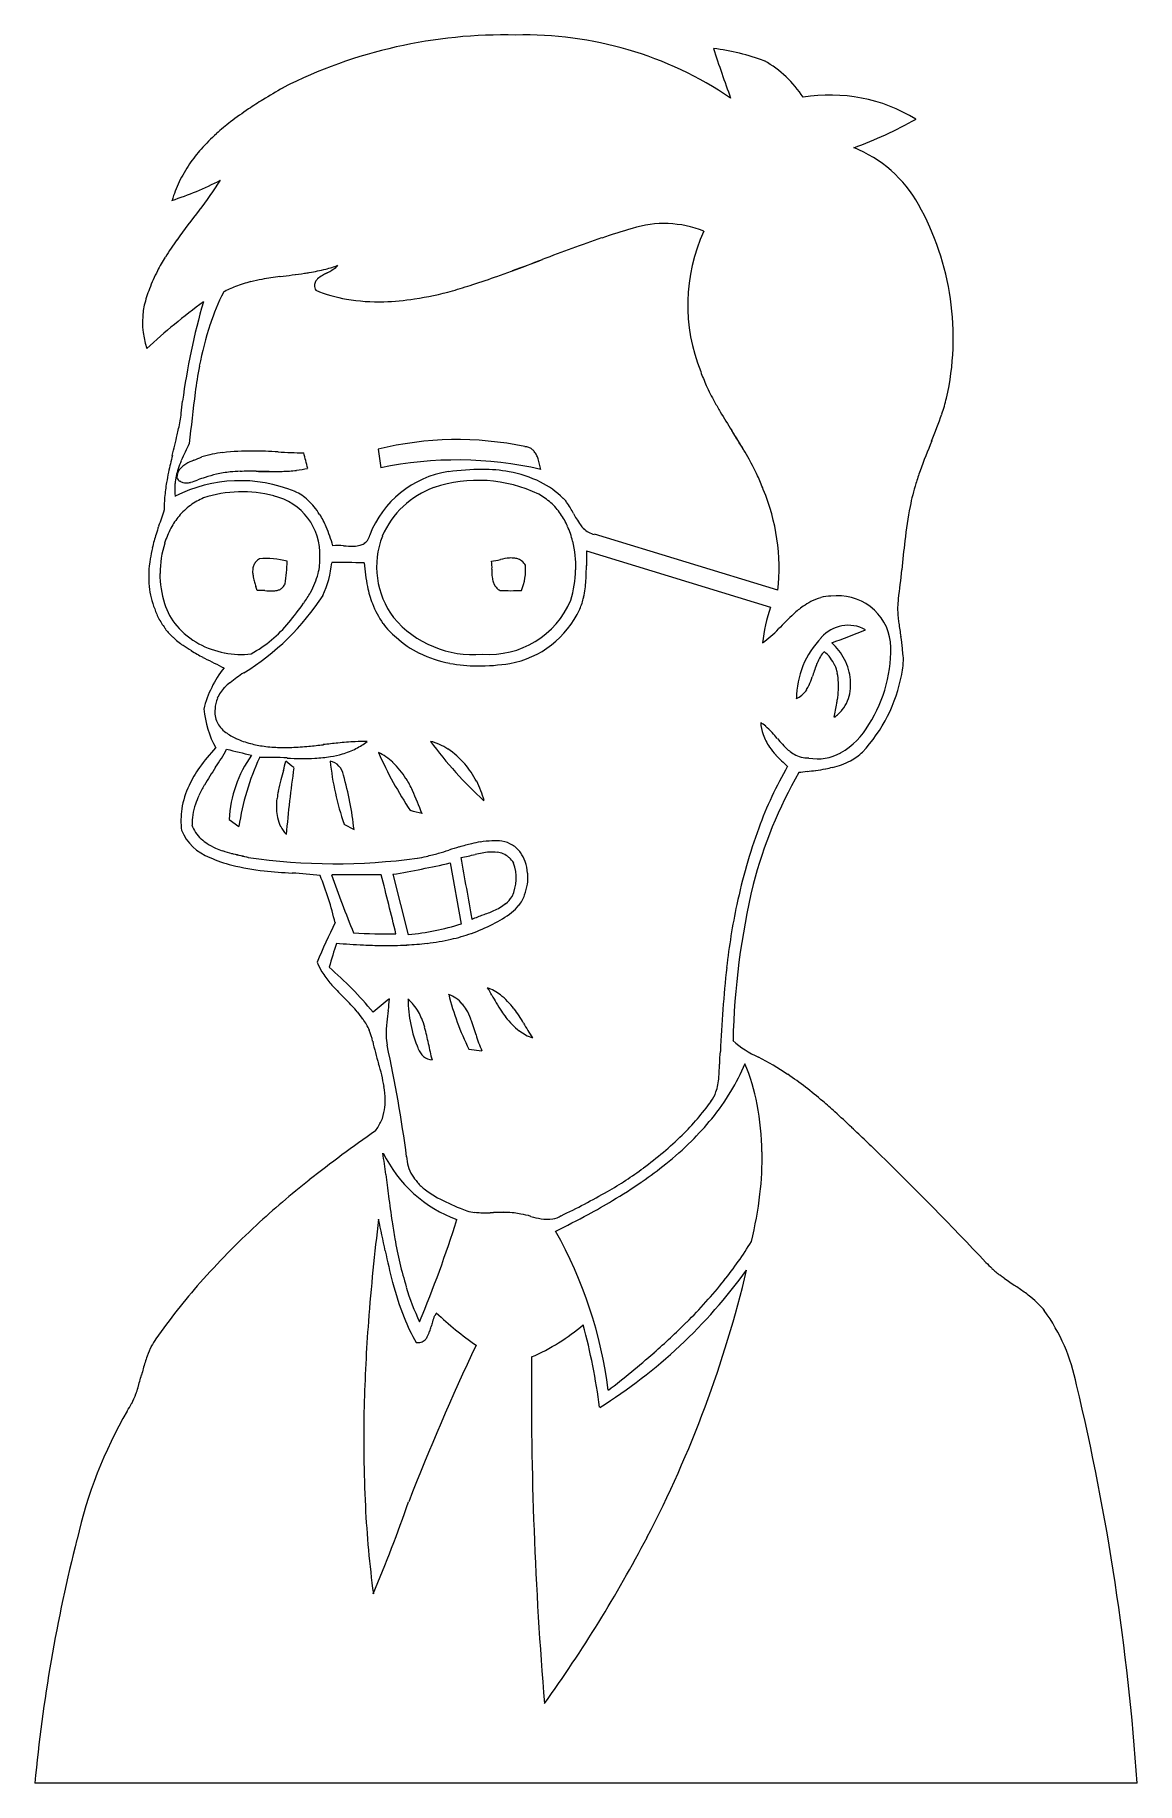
# Model space of a CAD drawing. Header units: millimetres. Extents: x 45 to 114, y -148 to -39.
import ezdxf

# ---------------------------------------------------------------- set-up
doc = ezdxf.new("R2010")
doc.units = ezdxf.units.MM
doc.layers.get('0').update_dxf_attribs({"color": 18, "lineweight": 0, "true_color": 0x000000})

msp = doc.modelspace()

# ---------------------------------------------------------------- linework, layer by layer
for p, q in [((91.94, -73.34), (80.42, -69.83)), ((79.93, -70.88), (91.48, -74.41)), ((57.51, -87.72), (58.12, -88.17)), ((64.71, -88.02), (65.35, -88.35)), ((71.38, -90.45), (72.07, -94.28)), ((68.75, -94.95), (67.79, -91.15)), ((72.55, -102.13), (73.37, -102.23)), ((114.47, -148.17), (45.32, -148.17))]:
    msp.add_line(p, q)
for centre, radius, start, end in [((74.74, -69.19), 30.68, 88.5971, 116.85), ((76.08, -61.47), 22.96, 55.8501, 91.4683), ((190.46, -5.63), 107.97, 198.2021, 199.9492), ((86.41, -52.45), 13.17, 69.0905, 83.5187), ((87.46, -46.44), 7.28, 33.5725, 59.9563), ((73.43, -64.98), 26.32, 121.6395, 123.9637), ((85.97, -85.34), 50.23, 119.9572, 121.6395), ((95.2, -52.7), 10.42, 58.792, 99.2483), ((70.78, -61.05), 21.58, 123.9637, 127.6577), ((87.15, -19.55), 27.73, 290.1419, 299.0339), ((65.14, -54.03), 12.57, 132.1201, 138.324), ((66.63, -55.67), 14.79, 127.6577, 132.1201), ((62.84, -51.98), 9.49, 138.324, 145.4642), ((93.72, -53.07), 8.06, 29.0885, 68.3571), ((62.05, -51.44), 8.53, 145.4642, 154.2411), ((47.9, -30.13), 19.7, 287.7874, 297.3673), ((61.24, -51.05), 7.63, 154.2411, 163.5223), ((38.73, -36.24), 21.49, 321.8516, 328.0156), ((85.75, -57.51), 17.19, 347.2801, 29.1152), ((98.1, -82.87), 54.01, 141.8516, 144.3033), ((84.79, -57.12), 6.78, 68.451, 107.1369), ((72.32, -64.34), 22.26, 144.3033, 147.702), ((128.67, -189.16), 145.96, 109.1124, 110.6675), ((93.15, -86.66), 37.47, 106.043, 109.1124), ((97.35, -55.44), 11.07, 155.3061, 202.1693), ((64.1, -59.15), 12.54, 147.702, 152.2312), ((-36.13, 247.74), 320.99, 290.309, 290.6675), ((-36.17, 247.82), 321.09, 290.3091, 290.6675), ((62.33, -58.22), 10.53, 152.2312, 158.8964), ((64.03, -79.19), 25.74, 97.4486, 99.988), ((27.77, 198.14), 253.95, 277.4494, 277.7997), ((27.93, 196.97), 252.77, 277.4486, 277.8003), ((60.89, -43.69), 9.86, 277.8003, 279.5811), ((60.4, -40.76), 12.83, 279.5811, 284.2844), ((64.53, -55.54), 2.27, 120.9201, 130.4309), ((66.29, -58.48), 5.69, 117.981, 120.9201), ((61.72, -45.94), 7.49, 284.2844, 290.4418), ((59.85, -46.35), 8.04, 297.981, 300.0607), ((62.47, -50.88), 2.81, 300.0607, 307.7923), ((63.69, -52.46), 0.814, 307.7923, 322.1772), ((53.06, 6.27), 63.58, 288.0763, 289.5719), ((48.94, 17.86), 75.88, 289.5719, 290.3091), ((60.23, -57.41), 8.28, 158.8964, 166.4145), ((70.07, -61.09), 14.44, 153.545, 162.1849), ((60.03, -59.81), 5.92, 111.0303, 119.288), ((60.86, -61.97), 8.23, 104.0284, 111.0303), ((61.33, -63.86), 10.17, 99.988, 104.0284), ((63.3, -54.21), 0.441, 147.864, 181.823), ((63.51, -54.2), 0.656, 181.823, 209.5326), ((63.5, -54.33), 0.678, 130.4309, 147.864), ((66.33, -46.44), 8.76, 247.2797, 260.4182), ((65.45, -31.8), 23.56, 279.0155, 284.9269), ((60.21, -15.63), 40.54, 286.2034, 288.0763), ((57.31, -56.52), 5.24, 168.2891, 198.5221), ((79.39, -87.34), 39.77, 126.2104, 132.8501), ((98.96, -67.58), 44.8, 164.0342, 172.1885), ((66.88, -43.16), 12.09, 260.4182, 271.5969), ((66.8, -40.29), 14.96, 271.5969, 279.0155), ((77.71, -63.54), 22.48, 162.1849, 169.1084), ((82.78, -64.52), 27.64, 169.1084, 172.5491), ((96.92, -56.16), 10.42, 199.4321, 204.6072), ((159.49, -74.55), 105, 172.5491, 174.3142), ((101.8, -53.92), 15.79, 204.6072, 208.8099), ((92.62, -58.98), 10.16, 341.0293, 346.8384), ((38.82, -59.97), 15.85, 348.235, 351.7529), ((44.95, -60.86), 9.65, 351.7529, 356.2611), ((104.78, -52.28), 19.19, 208.8099, 210.967), ((148.06, -26.31), 69.67, 210.967, 212.0992), ((72.46, -52.06), 31.47, 337.7292, 341.0293), ((-112.8, -24.3), 171.61, 346.3193, 346.7637), ((39.01, -60.01), 15.65, 346.7637, 348.235), ((12.13, -111.58), 90.8, 31.1974, 32.0992), ((12.18, -111.54), 90.73, 31.1969, 32.0992), ((76.45, -75.05), 24.06, 153.0452, 155.8648), ((58.88, -79.42), 14.81, 89.6364, 96.8272), ((58.79, -94.32), 29.71, 86.5386, 89.6364), ((63.08, -23.32), 41.42, 266.5386, 268.7609), ((71.81, -84.43), 20.54, 78.04, 103.9771), ((198.59, -45.59), 133.09, 188.1666, 188.6748), ((76.01, -65.22), 0.881, 70.3935, 86.4064), ((76.06, -65.08), 0.736, 52.8621, 70.3935), ((76.01, -65.14), 0.812, 38.1468, 52.8621), ((75.64, -65.44), 1.29, 26.4861, 38.1468), ((72.71, -74.89), 19.97, 29.2737, 31.1969), ((162.27, -88.83), 65.57, 157.7292, 159.4912), ((91.06, -73.92), 38.2, 166.3193, 167.9346), ((58.39, -67.07), 4.3, 161.892, 174.3891), ((55.09, -66.28), 0.866, 145.2987, 162.9756), ((59.31, -67.37), 5.27, 155.8648, 161.892), ((55.19, -66.36), 0.991, 131.4557, 145.2987), ((55.66, -66.88), 1.69, 120.8779, 131.4557), ((56.29, -67.94), 2.93, 110.0582, 120.8779), ((52.37, -57.21), 8.49, 290.0582, 293.782), ((58.05, -72.49), 7.84, 96.8272, 106.7172), ((61.01, -59.49), 6.37, 276.4845, 282.8413), ((-34.17, -89.16), 99.41, 13.648, 14.2304), ((71.82, -88.56), 23.39, 77.0639, 101.849), ((73.38, -81.38), 15.61, 89.9135, 97.7725), ((73.39, -75.46), 9.7, 79.9359, 89.9135), ((75.46, -65.52), 1.49, 16.5827, 26.4861), ((66.77, -68.11), 10.56, 12.8654, 16.5827), ((75.44, -73.36), 16.84, 25.309, 29.2737), ((64.98, -68.47), 11.56, 170.5877, 175.2661), ((67.55, -68.9), 14.16, 167.9346, 170.5877), ((57.21, -66.96), 3.12, 174.3891, 189.0838), ((58.21, -75.47), 9, 67.6097, 116.9651), ((55.21, -66.32), 0.987, 162.9756, 179.5205), ((54.92, -65.77), 0.887, 217.7857, 234.6298), ((54.77, -65.97), 0.635, 234.6298, 254.563), ((54.79, -65.92), 0.695, 254.563, 271.3059), ((54.78, -65.3), 1.31, 271.3059, 283.4559), ((54.44, -63.88), 2.77, 283.4559, 293.4212), ((56.57, -68.8), 2.59, 102.7453, 113.4212), ((57.84, -71.15), 5.21, 102.4822, 110.6631), ((58.28, -73.16), 7.27, 95.5567, 102.4822), ((58.45, -74.86), 8.98, 91.6007, 95.5567), ((58.85, -89.4), 23.52, 89.1572, 91.6007), ((61.45, 87.25), 153.14, 269.1572, 269.6428), ((61.44, 86.7), 152.6, 269.1565, 269.6436), ((60.56, -56.29), 9.6, 269.6428, 271.5821), ((60.53, -55.18), 10.71, 271.5821, 276.4845), ((72.26, -72.19), 6.37, 99.0191, 158.7387), ((73.12, -75.24), 8.79, 64.3271, 108.298), ((73.79, -73.16), 7.36, 63.7671, 79.9359), ((74.73, -71.25), 5.23, 44.5651, 63.7671), ((80.88, -70.79), 10.82, 20.363, 25.309), ((113.53, -70.65), 13.54, 162.7884, 169.0894), ((111.17, -69.72), 11.01, 159.4912, 163.791), ((61.51, -68.19), 8.08, 175.2661, 180.8615), ((57.41, -71.17), 3.92, 112.6257, 126.5429), ((58.32, -75.03), 7.86, 75.4091, 107.9008), ((59.48, -71.06), 3.72, 356.9437, 77.3009), ((60.39, -69.91), 3.03, 47.1701, 65.6914), ((59.52, -70.84), 4.3, 31.6548, 47.1701), ((72.3, -72.21), 5.66, 110.0911, 156.3713), ((74.96, -70.88), 4.07, 47.9436, 61.0275), ((74.87, -70.97), 4.2, 35.081, 47.953), ((77.27, -68.88), 1.77, 37.4849, 47.6993), ((75.77, -70.03), 3.65, 30.3886, 37.4849), ((79.25, -71.95), 12.76, 353.7447, 22.7125), ((131.47, -95.53), 82.65, 160.7693, 161.52), ((57.83, -71.59), 4.52, 140.0981, 151.74), ((57.53, -71.34), 4.13, 126.5429, 140.0981), ((58.29, -71.61), 5.76, 22.8727, 31.6548), ((74.57, -71.18), 4.56, 23.9144, 35.063), ((72.3, -72.07), 7.68, 27.5254, 30.3886), ((88.17, -63.8), 10.22, 207.5254, 209.6777), ((82.82, -66.85), 4.05, 209.6777, 216.2181), ((128.68, -73.57), 28.97, 169.0894, 173.3955), ((67.75, -74.32), 15.5, 163.1096, 166.4217), ((70.57, -75.18), 18.44, 161.52, 163.1096), ((58.68, -72.05), 5.48, 151.74, 162.3051), ((52.72, -73.95), 11.8, 16.7408, 22.8727), ((65.32, -69.64), 1.04, 326.3307, 346.2319), ((72.08, -71.87), 5.32, 158.76, 216.7915), ((73.61, -71.61), 5.61, 13.8661, 23.9144), ((80.97, -68.21), 1.76, 216.2181, 226.1544), ((80.73, -68.45), 1.42, 226.1544, 241.8129), ((80.7, -68.52), 1.35, 241.8129, 257.9177), ((61.85, -72.9), 9.42, 166.4217, 170.6698), ((59.45, -72.29), 6.28, 162.3051, 180.0089), ((59.81, -71.44), 3.39, 345.4727, 3.1381), ((64.37, -73.04), 2.51, 82.8845, 97.9849), ((65.19, -66.42), 4.16, 262.8845, 271.9798), ((65.27, -68.71), 1.87, 271.9798, 284.0732), ((65.53, -69.71), 0.837, 284.0732, 302.2142), ((65.59, -69.82), 0.711, 302.2142, 326.3307), ((72.63, -71.85), 6.63, 358.1659, 13.8661), ((105.84, -71.63), 25.92, 178.3445, 180.3913), ((181.45, -79.68), 82.09, 173.3955, 174.6749), ((59.37, -72.49), 6.91, 170.6698, 185.1631), ((59.3, -72.29), 6.14, 180.0179, 197.9211), ((60.41, -72.16), 1.43, 173.2989, 185.6909), ((60.96, -72.11), 1.98, 185.6909, 192.1451), ((59.82, -72.09), 0.835, 157.0487, 173.2989), ((59.74, -72.06), 0.747, 137.378, 157.0487), ((59.89, -72.2), 0.956, 120.0049, 137.378), ((59.88, -76.02), 4.67, 74.2431, 95.7672), ((51.1, -71.29), 10.05, 350.5323, 358.641), ((58.16, -71.02), 5.09, 331.072, 345.4727), ((58.12, -71.14), 5.84, 334.396, 355.3112), ((64.28, -266.69), 195.08, 89.5026, 90.0995), ((78.84, -70.54), 12.91, 184.8222, 191.5079), ((73.39, -66.88), 4.68, 276.9811, 284.0557), ((71.68, -71.94), 2.32, 357.7426, 10.2169), ((77.67, -72.17), 3.68, 177.7426, 185.5989), ((75.32, -74.59), 3.27, 93.9128, 104.0557), ((75.22, -73.09), 1.77, 83.1129, 93.9128), ((75.32, -72.28), 0.95, 68.3646, 83.1129), ((75.37, -72.15), 0.811, 48.7949, 68.3646), ((72.66, -72.04), 3.45, 337.5809, 4.4477), ((75.27, -72.26), 0.958, 30.8089, 48.7949), ((71.78, -71.83), 7.47, 343.3888, 358.1659), ((66.58, -71.89), 13.34, 356.4146, 0.3913), ((61.47, -68.5), 38.41, 351.9402, 354.6749), ((57.15, -72.69), 4.68, 185.1631, 202.7941), ((63.08, -71.65), 4.15, 192.1451, 196.6052), ((66.21, -70.72), 7.42, 196.6052, 198.714), ((48.83, -76.61), 10.93, 17.2815, 18.714), ((59.51, -75.2), 1.85, 82.7746, 97.6867), ((60.17, -70), 3.39, 262.7746, 270.9222), ((60.2, -71.83), 1.55, 270.9222, 281.4409), ((60.37, -72.63), 0.737, 281.4409, 296.7238), ((60.42, -72.74), 0.616, 296.7238, 317.8904), ((60.31, -72.64), 0.765, 317.8904, 336.8709), ((73.15, -71.69), 7.11, 191.5079, 200.5234), ((75.77, -72.36), 1.76, 185.5989, 195.1457), ((74.94, -72.59), 0.901, 195.1457, 208.52), ((74.81, -72.65), 0.756, 208.52, 227.0701), ((74.87, -72.59), 0.846, 227.0701, 244.6041), ((75.22, -57.93), 15.44, 267.3612, 272.3373), ((72.89, -72.29), 7.02, 347.7502, 356.4146), ((56.45, -73.39), 3.78, 197.0601, 208.0667), ((57.16, -73.07), 3.87, 196.691, 220.4689), ((50.31, -65.23), 15.57, 301.4004, 327.2012), ((43.05, -60.34), 23.6, 320.4671, 324.1513), ((56.76, -70.24), 6.69, 324.1513, 331.072), ((71.63, -72.26), 5.48, 200.5234, 215.2855), ((73.82, -71.82), 5.55, 265.5344, 337.2983), ((74.03, -72.02), 6.02, 280.3919, 335.3708), ((75.95, -72.95), 3.89, 336.103, 347.7502), ((100.88, -77.66), 9.95, 160.9362, 174.1593), ((97.57, -79.88), 6.86, 126.2243, 132.6435), ((95.67, -77.28), 3.63, 117.3987, 126.2243), ((95.4, -76.77), 3.06, 104.703, 117.3987), ((95.34, -76.53), 2.82, 91.4715, 104.703), ((95.73, -76.99), 3.3, 6.9985, 98.0946), ((105.63, -74.49), 6.18, 179.2892, 185.4506), ((103.35, -74.46), 3.9, 171.5315, 179.2892), ((56.66, -73.28), 4.01, 208.0667, 218.747), ((57.89, -72.45), 4.82, 220.4689, 241.7222), ((54.98, -70.21), 8.12, 298.7758, 320.6166), ((70.45, -73.1), 4.03, 215.2855, 232.5061), ((72.83, -70.81), 6.57, 220.284, 274.817), ((104.57, -87.48), 17.19, 132.6435, 137.0696), ((96.35, -77.77), 2.23, 60.948, 139.2257), ((106.44, -74.41), 6.99, 185.4506, 188.2088), ((144.17, -68.97), 45.11, 188.2088, 189.2948), ((57.03, -72.98), 4.5, 218.747, 227.2955), ((58.36, -71.55), 6.45, 227.2955, 234.4317), ((58.27, -71.74), 5.63, 241.7405, 259.0868), ((71.95, -72.12), 5.75, 226.5392, 244.1105), ((87.34, -71.45), 6.34, 305.0594, 317.0696), ((98.65, -80.18), 5.55, 135.89, 179.7104), ((77.74, -28.16), 51.57, 289.9273, 292.4541), ((92.96, -79.28), 3.54, 26.7625, 48.3378), ((90.25, -77.05), 8.77, 327.5403, 3.0303), ((80.43, -79.4), 19.48, 7.0593, 9.2948), ((59.27, -70.27), 8.01, 234.4317, 238.9119), ((62.7, -64.57), 14.67, 238.9119, 242.2226), ((58.31, -72.91), 5.25, 242.2226, 243.3908), ((439.83, 688.66), 857.04, 243.3908, 243.48222), ((58.26, -71.82), 5.55, 259.0782, 276.5611), ((72.74, -70.5), 7.55, 244.1062, 259.4255), ((97.46, -79.19), 3.31, 149.3477, 158.0918), ((96.15, -78.41), 1.79, 137.4366, 149.3477), ((93.26, -79.16), 2.52, 38.3458, 51.3026), ((93.49, -78.98), 2.22, 24.5577, 38.3458), ((92.9, -79.31), 3.61, 5.3928, 26.7625), ((93.53, -77.78), 6.27, 3.1195, 7.0593), ((94.72, -77.71), 5.09, 355.8212, 3.1195), ((62.56, -82.48), 6.86, 141.6001, 165.7732), ((68.91, -93.62), 18.39, 124.7873, 128.1086), ((73.09, -68.63), 9.46, 259.4327, 269.8434), ((73.1, -64.41), 13.68, 269.8434, 278.4986), ((88.55, -76.91), 5.85, 335.9765, 341.3338), ((229.01, -124.37), 142.41, 161.0123, 161.3308), ((226.92, -123.65), 140.2, 161.0108, 161.3338), ((95.98, -78.59), 1.72, 158.0918, 161.0108), ((93.35, -79.04), 2.38, 12.4506, 24.5577), ((92.34, -79.27), 3.4, 2.339, 12.4506), ((90.16, -76.85), 9.71, 316.7985, 349.476), ((96.23, -77.82), 3.57, 347.1077, 355.8212), ((58.99, -81.14), 2.45, 136.0811, 155.4595), ((59.53, -81.66), 3.2, 128.1086, 136.0811), ((92.54, -78.88), 1.38, 293.648, 311.0838), ((92.37, -78.69), 1.64, 311.0838, 327.0933), ((91.95, -78.42), 2.13, 327.0933, 335.9765), ((87.66, -79.05), 8.1, 351.6742, 356.1803), ((91.41, -79.3), 4.34, 356.1803, 2.339), ((94.04, -79.34), 2.46, 337.4418, 352.1703), ((93.45, -79.26), 3.05, 352.1703, 5.3928), ((62.61, -80.09), 6.73, 185.9923, 207.8759), ((58.16, -80.98), 1.55, 172.7581, 188.9658), ((58.27, -80.81), 1.65, 155.4595, 179.07), ((-27.56, -58.61), 125.11, 349.5443, 349.9529), ((-27.76, -58.57), 125.32, 349.5443, 349.9521), ((94.08, -79.31), 2.44, 305.0004, 320.9541), ((88.72, -79.21), 7.02, 349.9521, 351.6742), ((94.2, -79.41), 2.29, 320.9385, 337.411), ((58, -81.01), 1.39, 188.9658, 206.0833), ((58.14, -80.94), 1.55, 206.0833, 220.43), ((58.68, -80.48), 2.26, 220.43, 232.2961), ((89.67, -83.59), 2.28, 48.7933, 58.6237), ((93.38, -81.54), 2.52, 182.2424, 199.7662), ((87.92, -85.58), 4.93, 42.1097, 48.7933), ((93.62, -79.5), 4.62, 299.2227, 330.7512), ((64.42, -90.66), 10.74, 136.273, 144.7615), ((45.71, -76.94), 13.27, 325.5717, 331.2867), ((59.2, -79.81), 3.1, 232.2961, 245.9717), ((84.14, 24.96), 111.54, 256.1022, 256.9259), ((60.13, -77.72), 5.39, 245.9717, 256.3337), ((60.62, -76.26), 6.93, 255.24, 262.3191), ((60.91, -74.12), 9.09, 262.3191, 268.4987), ((60.96, -72.27), 10.94, 268.4987, 272.5225), ((60.51, -62.1), 21.12, 272.5225, 275.4183), ((58.48, -40.7), 42.62, 275.4183, 276.6525), ((69.91, -138.71), 56.06, 95.7143, 96.6525), ((66.69, -106.54), 23.73, 93.0988, 95.7143), ((63.26, -78.91), 4.89, 286.0971, 296.7899), ((66.03, -94.28), 11.45, 89.3328, 93.0988), ((63.63, -79.64), 4.07, 296.7899, 308.5142), ((90.49, -67.83), 25.28, 216.3711, 227.7532), ((69.24, -86.34), 3.63, 56.716, 75.7374), ((68.48, -87.49), 5.01, 40.5387, 56.716), ((94.16, -81.26), 3.35, 199.7662, 214.9574), ((95.02, -80.66), 4.4, 214.9574, 223.3381), ((83.12, -89.92), 11.4, 39.6788, 42.1097), ((99.81, -76.08), 10.27, 219.6788, 222.3776), ((95.6, -79.92), 4.58, 222.3776, 229.5826), ((64.89, -88.02), 7.38, 144.1424, 177.6671), ((73.67, -90.43), 15.71, 155.2481, 171.74), ((60.03, -104.86), 21.03, 86.9599, 91.7193), ((45.58, -80.28), 15.94, 344.0997, 346.2579), ((30.1, -122.6), 49.43, 50.4754, 51.2137), ((62.05, -66.83), 17.07, 266.9599, 272.824), ((62.41, -74.17), 9.72, 272.824, 278.6211), ((82.48, -82.02), 18.75, 186.2424, 198.664), ((63.6, -85.13), 1.1, 10.0605, 77.3622), ((62.99, -77.99), 5.85, 278.6211, 286.0971), ((89.04, -73.69), 24.25, 203.9249, 213.7986), ((65.46, -86.57), 3.36, 46.5887, 65.0561), ((64.26, -87.84), 5.1, 31.6313, 46.5887), ((67.88, -88.01), 5.8, 27.5212, 40.5387), ((114.5, -97), 25.32, 150.1228, 159.8226), ((99.8, -76.15), 10.98, 223.3381, 228.6412), ((94.01, -81.79), 2.12, 229.5826, 240.1688), ((93.83, -82.09), 1.77, 240.1688, 255.747), ((93.84, -82.07), 1.79, 255.747, 271.2424), ((94.41, -80.91), 3.01, 259.8753, 299.2227), ((94.18, -79.52), 5.08, 283.4192, 296.9992), ((95.1, -81.31), 3.06, 296.9992, 314.5185), ((61.54, -88.63), 7.22, 144.7615, 155.1169), ((70.55, -93.97), 16.84, 145.5717, 150.0751), ((73.56, -88.62), 13.25, 165.176, 168.2857), ((91.65, -93.41), 31.96, 164.0997, 165.176), ((152.66, -97.04), 91.96, 172.1464, 174.7704), ((44.35, -90.66), 21.12, 6.2826, 15.7213), ((62.85, -88.71), 6.77, 24.5149, 31.6313), ((68, -87.95), 5.68, 14.3575, 27.5212), ((117.87, -98.92), 28.39, 150.1293, 165.4758), ((96.7, -108.91), 24.37, 96.8931, 98.1506), ((89.36, -48.19), 36.79, 276.8931, 277.7262), ((92.21, -69.17), 15.62, 277.7262, 280.0495), ((93.64, -77.23), 7.42, 280.0495, 283.4192), ((60.25, -88.03), 5.8, 155.1169, 170.3015), ((60.31, -88.43), 5.19, 154.9811, 161.3416), ((63.51, -89.92), 8.73, 150.0751, 154.9811), ((64.99, -86.96), 4.52, 172.9291, 181.469), ((66.41, -87.14), 5.94, 168.2857, 172.9291), ((47.35, -95.78), 23.8, 20.7223, 24.5149), ((59.01, -87.82), 4.53, 170.3015, 187.488), ((58.81, -88.04), 3.63, 170.3886, 180.3331), ((59.55, -88.17), 4.39, 161.3416, 170.3886), ((63.24, -87.01), 2.77, 181.469, 192.3894), ((62.84, -87.09), 2.36, 192.3894, 207.0508), ((56.59, -138.66), 52.94, 75.764, 76.5623), ((57.32, -87.25), 3.03, 202.3373, 250.2191), ((57.16, -87.37), 2.11, 199.1516, 213.4527), ((57.26, -87.31), 2.23, 213.4527, 227.3696), ((62.78, -87.12), 2.29, 207.0508, 221.935), ((123.01, -100.12), 34.38, 159.8226, 168.1439), ((57.51, -87.04), 2.59, 227.3696, 237.9069), ((58.26, -85.84), 4.01, 237.9069, 246.3725), ((58.71, -84.81), 5.14, 246.3725, 251.4327), ((60.09, -80.72), 9.45, 251.4327, 255.1631), ((58.76, -85.71), 4.28, 255.1631, 256.5498), ((144.37, 272.24), 372.32, 256.5503, 256.6987), ((144.11, 271.16), 371.22, 256.5498, 256.6987), ((66.81, -76.52), 13.86, 282.7546, 286.0369), ((62.83, -62.67), 28.27, 286.0369, 287.4187), ((82.07, -124), 36.01, 106.3337, 107.4187), ((76.28, -104.23), 15.4, 103.3412, 106.3337), ((74.44, -96.49), 7.45, 99.0384, 103.3412), ((74.18, -94.57), 4.81, 94.2489, 104.9253), ((74.23, -95.18), 6.12, 92.2055, 99.0384), ((74.02, -92.43), 2.66, 83.1788, 94.2489), ((74.17, -93.67), 4.61, 84.3327, 92.2055), ((74.16, -91.22), 1.45, 68.1287, 83.1788), ((74.28, -90.95), 1.9, 58.3405, 79.5193), ((74.24, -91.02), 1.23, 48.2728, 68.1287), ((74.33, -90.88), 1.82, 36.6736, 58.3405), ((74.08, -91.07), 2.12, 19.3051, 36.6736), ((59.53, -83.03), 7.78, 245.4086, 256.2171), ((61.33, -75.69), 15.34, 256.2171, 263.9064), ((64.17, -52.63), 37.87, 261.7032, 277.8013), ((63.45, -55.81), 35.33, 263.9064, 266.7666), ((56.82, -26.19), 65.89, 279.5773, 282.7611), ((68.3, -83.09), 7.13, 278.1775, 282.7546), ((70.6, -81.15), 9.07, 279.2764, 284.9253), ((-266.55, -151.36), 344.11, 9.5961, 10.2539), ((74.09, -91.2), 1.47, 30.0885, 48.2728), ((72.8, -91.39), 2.72, 334.764, 20.0133), ((73.37, -91.31), 2.87, 4.3865, 19.3051), ((59.81, -120.32), 29.28, 83.3155, 86.7666), ((45.69, -98.43), 18.94, 12.9134, 22.3079), ((65.15, -394.05), 302.86, 89.6415, 90.2281), ((138.74, -65.05), 79.24, 199.266, 202.0773), ((-193.8, -158.13), 269.3, 13.5795, 14.3901), ((73.13, -91.34), 3.12, 339.0633, 351.7838), ((73.07, -91.34), 3.18, 351.7838, 4.3865), ((135.96, -102.67), 46.85, 166.5828, 178.6849), ((72.7, -90.24), 3.5, 293.8524, 307.9362), ((73.76, -91.61), 1.77, 307.9362, 327.7857), ((74, -91.87), 2.09, 305.9782, 323.6935), ((73.45, -91.47), 2.78, 323.6813, 339.0421), ((130.47, -101.69), 42.01, 168.1439, 173.5894), ((94.45, -109.41), 33.9, 153.332, 157.9278), ((67.05, -77.89), 17.14, 275.6891, 287.0244), ((69.32, -85.15), 10.29, 289.2133, 297.3773), ((75.37, -99.32), 5.93, 109.1399, 116.2814), ((70.48, -85.23), 8.98, 289.1399, 293.8524), ((69.83, -86.14), 9.18, 297.3773, 306.0236), ((67.63, -53.46), 41.44, 266.7944, 270.4596), ((68.14, -80.45), 15.15, 276.7908, 282.5653), ((68.94, -84.08), 11.43, 282.5653, 289.2133), ((127.71, -115.52), 66.56, 162.4931, 163.8352), ((69.36, -22.22), 73.45, 265.9915, 267.3241), ((67.47, -62.66), 32.97, 267.3241, 269.3131), ((67.4, -68.88), 26.75, 269.3131, 272.6758), ((67.81, -77.75), 17.86, 272.6758, 276.7908), ((66.32, -95.44), 3.51, 200.6019, 211.5964), ((68.21, -94.27), 5.73, 211.5964, 220.1992), ((49.62, -113.57), 21.8, 39.1108, 49.5156), ((161.96, -105.23), 73.69, 173.5894, 177.7002), ((68.41, -94.1), 6, 220.1992, 223.6939), ((108.38, -55.91), 61.28, 223.6939, 224.7873), ((46.93, -114.01), 31.07, 29.4187, 30.4138), ((72.84, -100.86), 2.72, 51.6409, 71.1343), ((54.25, -109.64), 14.99, 41.0979, 44.7873), ((91.47, -129.09), 38.45, 128.4538, 130.4071), ((89.54, -102.87), 22.28, 171.8399, 173.7164), ((59.87, -98.62), 7.7, 351.8399, 357.2737), ((76.63, -98.97), 7.9, 180.1993, 203.3216), ((67.12, -100.98), 2.55, 39.6501, 50.9264), ((66.8, -101.24), 2.96, 29.1864, 39.6501), ((88.11, -94.43), 17.36, 194.2049, 206.2994), ((70.65, -100.48), 1.89, 54.8901, 70.6785), ((70.56, -100.61), 2.05, 39.7225, 54.8901), ((70.21, -100.9), 2.51, 29.4525, 39.7225), ((68.3, -101.98), 4.71, 21.9603, 29.4525), ((96.5, -86.06), 25.84, 209.4187, 210.6149), ((85.66, -92.47), 13.25, 210.6149, 213.3399), ((71.56, -102.47), 4.78, 36.9738, 51.6409), ((80.22, -96.05), 6.73, 213.3399, 217.1629), ((68.14, -105.05), 9.07, 30.1737, 36.9738), ((61.61, -103.23), 5.23, 34.8488, 41.0979), ((62.46, -102.64), 4.2, 23.6892, 34.8488), ((74.15, -101.18), 6.8, 173.7164, 181.0599), ((66.34, -101.5), 3.49, 21.7035, 29.1864), ((64.2, -102.35), 5.8, 15.8992, 21.7035), ((59.57, -103.67), 10.61, 10.2665, 15.8992), ((63.84, -103.78), 9.51, 15.5436, 21.9603), ((78.49, -97.37), 4.56, 217.1629, 232.4673), ((98.72, -87.27), 26.31, 210.1737, 212.516), ((63.33, -102.25), 3.24, 10.9807, 23.6892), ((82.69, -98.14), 16.55, 192.1947, 197.2626), ((70.45, -101.24), 3.09, 181.0599, 191.9519), ((-15.66, -120.05), 85.04, 7.5506, 12.3299), ((80.67, -99.85), 10.84, 190.2665, 195.7808), ((79.26, -99.49), 6.5, 195.5436, 204.9439), ((77.36, -98.84), 2.7, 232.4673, 252.3792), ((93.08, -97.23), 5.89, 227.7559, 246.3918), ((56.86, -106.16), 10.5, 9.2678, 17.2626), ((70.32, -101.81), 0.989, 197.1301, 265.7202), ((94.22, -103.07), 5.95, 172.3039, 180.1129), ((77.43, -97.83), 13.49, 328.9211, 337.2848), ((77.44, -108.15), 13.44, 10.9674, 22.3339), ((84.07, -116.1), 15.01, 55.6129, 63.7369), ((84.39, -103.6), 3.86, 341.6477, 355.6968), ((77.76, -103.1), 10.51, 355.6968, 0.1129), ((78.15, -124.75), 25.5, 49.3811, 55.6129), ((61.26, -105.45), 6.04, 1.409, 9.2678), ((86.22, -104.21), 1.93, 321.732, 341.6477), ((76.05, -97), 15.1, 321.0169, 328.9211), ((64.29, -105.47), 3, 336.9508, 351.1655), ((63.74, -105.39), 3.56, 351.1655, 1.409), ((74.33, -95.73), 16.54, 314.5502, 324.1987), ((73.82, -108.85), 17.12, 0.9005, 10.9674), ((71.8, -132.16), 35.26, 47.7235, 49.3811), ((48.84, -157.41), 69.39, 46.542, 47.7235), ((112.39, -173.4), 80.39, 124.6448, 128.3304), ((64.46, -105.54), 2.81, 322.2779, 336.9508), ((74.84, -96.02), 16.65, 314.4847, 321.0169), ((-4.84, -214.06), 147.43, 46.0657, 46.542), ((70.67, -92.02), 21.75, 306.1386, 314.5502), ((71.48, -92.6), 21.45, 308.7307, 314.4847), ((200.45, -0.98), 148.45, 226.0657, 226.5387), ((74.7, -104.95), 8.39, 206.1473, 249.7674), ((-27.48, -121.54), 95.51, 6.9421, 7.7576), ((71.07, -108.78), 2.43, 182.0495, 196.5854), ((71.09, -108.78), 2.45, 196.5854, 211.0462), ((68.26, -88.71), 25.85, 300.172, 306.1386), ((69.36, -89.95), 24.84, 304.4504, 308.7307), ((71.11, -108.89), 19.84, 353.2245, 0.9005), ((-60.48, -271.15), 227.16, 43.2457, 45.64), ((97.98, -155.18), 57.16, 128.3304, 132.7016), ((331.77, -77.8), 266.38, 186.942, 187.2344), ((331.93, -77.78), 266.55, 186.9421, 187.2343), ((71.38, -108.6), 2.79, 211.0462, 222.4972), ((72.36, -107.71), 4.12, 222.4972, 231.9229), ((63.71, -81.73), 34.82, 300.835, 304.4504), ((150.83, -100.77), 83.99, 187.2343, 188.3464), ((73.07, -106.8), 5.27, 231.9229, 241.8691), ((77.78, -98), 15.25, 241.8691, 247.7124), ((61.88, -77.75), 38.52, 295.2854, 300.172), ((60.16, -75.77), 41.76, 298.4142, 300.835), ((65.43, -108.22), 25.56, 346.4622, 353.2245), ((211.16, -130.43), 145.35, 173.0283, 175.5735), ((-31.57, -134.76), 100.87, 11.4238, 12.5777), ((-2.13, -89.49), 77.52, 337.4417, 342.4806), ((73.09, -109.89), 2.47, 243.772, 254.2116), ((73.3, -109.15), 3.25, 254.2116, 263.3144), ((73.39, -108.39), 4, 263.3144, 268.6507), ((73.53, -102.26), 10.14, 268.6507, 272.0036), ((77.84, -225.3), 112.97, 91.5912, 92.0053), ((77.87, -226.23), 113.91, 91.5924, 92.0036), ((74.81, -116.14), 3.77, 89.332, 91.5924), ((74.79, -117.54), 5.17, 83.2716, 89.332), ((75.04, -115.42), 3.04, 75.3595, 83.2716), ((75, -117.5), 5.09, 73.5387, 80.8909), ((78.01, -107.32), 5.53, 253.5387, 260.3031), ((77.46, -110.52), 2.28, 260.3031, 278.7232), ((77.6, -111.43), 1.36, 278.7232, 302.6335), ((46.59, -50.69), 70.27, 296.548, 298.4142), ((92.88, -149.65), 49.64, 132.7016, 138.5243), ((104.79, -107.52), 37.46, 188.3464, 190.0117), ((93.92, -109.44), 26.42, 190.0117, 196.7248), ((53.97, -127.04), 27.55, 7.3284, 29.3103), ((102.05, -107.76), 35.45, 191.4238, 194.7076), ((70.27, -101.98), 23.44, 321.2682, 328.5902), ((63.33, -96.71), 32.89, 301.9934, 324.1082), ((19.32, -99.21), 72.62, 332.4819, 346.6413), ((109.01, -111.74), 5.51, 223.1236, 228.5782), ((111.24, -109.22), 8.89, 228.5782, 232.8746), ((85.12, -142.79), 39.28, 138.5243, 145.0703), ((86.94, -111.72), 19.83, 194.7076, 201.4104), ((83.09, -112.7), 15.12, 196.7248, 205.6032), ((63.4, -96.47), 32.25, 315.0264, 321.2682), ((111.76, -108.52), 9.75, 232.8746, 234.775), ((146.61, -59.17), 70.17, 234.775, 235.4835), ((92.27, -138.19), 25.73, 53.8051, 55.4835), ((102.35, -124.42), 8.67, 50.9128, 53.8051), ((103.37, -123.16), 7.04, 45.6116, 50.9128), ((104.92, -121.58), 4.83, 39.2098, 45.6116), ((165.13, -126.87), 99.18, 175.5735, 178.6547), ((78.89, -114.88), 11.18, 201.4104, 210.3417), ((81.46, -122.62), 11.7, 163.187, 164.6874), ((73.59, -120.24), 3.48, 156.6128, 163.187), ((71.31, -119.26), 0.989, 144.2645, 156.6128), ((86.38, -101.65), 23.28, 227.0076, 234.9266), ((71.23, -109.36), 13.17, 293.4968, 310.1891), ((38.25, -130.34), 42.89, 7.6935, 14.746), ((58.54, -91.62), 39.11, 310.9263, 315.0264), ((99.17, -125.4), 11.71, 10.9185, 35.9389), ((55.87, -122.44), 3.65, 144.097, 152.8009), ((69.36, -119.83), 0.703, 259.9797, 286.3083), ((69.4, -119.98), 0.552, 286.3083, 316.093), ((69.22, -119.8), 0.811, 316.093, 332.07), ((67.84, -119.07), 2.37, 332.07, 341.3858), ((65.05, -118.13), 5.32, 341.3858, 344.6874), ((58.52, -123.64), 6.56, 159.9476, 163.5163), ((57.44, -123.24), 5.41, 152.8009, 159.9476), ((214.68, -187.51), 156.64, 154.7543, 158.6648), ((315.3, -123.4), 238.83, 179.5297, 184.7476), ((39.13, -69.23), 68.75, 307.8339, 310.9263), ((25.8, -115.69), 27.09, 343.5529, 345.2925), ((77.6, -129.29), 26.46, 163.5163, 165.2925), ((46.52, -121.88), 5.47, 332.9557, 340.0295), ((45.45, -121.49), 6.61, 340.0295, 343.5529), ((-38.01, -158.55), 152.84, 3.8952, 13.3806), ((75.7, -139.08), 28.42, 149.9168, 167.3931), ((48.11, -122.69), 3.68, 324.3362, 332.9557), ((151.57, -126.55), 85.62, 178.6547, 182.847), ((132.6, -127.49), 66.63, 182.847, 187.5997), ((-24.47, -98.08), 98.72, 337.2179, 340.8148), ((145.1, -157.52), 100.22, 165.7671, 174.6442), ((6.53, -92.25), 87.18, 324.2622, 332.3085)]:
    msp.add_arc(centre, radius, start, end)

doc.saveas('drawing.dxf')
